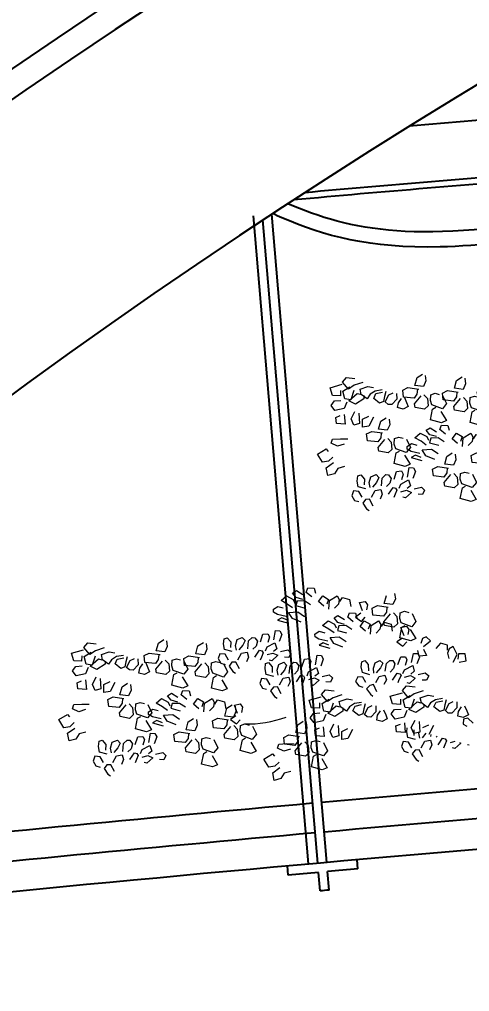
# Model space of a CAD drawing. Header units: metres. Extents: x 10 to 239, y 2 to 253.
# Drawn here: x 46.839 to 48.315, y 172.774 to 175.965 of the extents above; entities that cross this region are included whole.
import ezdxf

# ---------------------------------------------------------------- set-up
doc = ezdxf.new("R2010")
doc.units = ezdxf.units.M
doc.header["$MEASUREMENT"] = 0
doc.layers.get('Defpoints').update_dxf_attribs({"color": 9})
for name, color, linetype in [('-cotas', 252, 'Continuous'), ('1', 7, 'Continuous'), ('1estruct arco', 7, 'Continuous'), ('1lianas', 9, 'Continuous')]:
    doc.layers.add(name, color=color, linetype=linetype)
doc.layers.add('bloques veg', color=7, linetype='Continuous', lineweight=0, true_color=0xbbd5a5)
doc.styles.get("Standard").update_dxf_attribs({"font": 'arial.ttf'})
doc.dimstyles.get("Standard").update_dxf_attribs({"dimtxt": 0.18, "dimasz": 0.18, "dimexe": 0.18, "dimexo": 0.0625, "dimgap": 0.09, "dimtad": 0, "dimtih": 1, "dimtoh": 1, "dimdec": 4, "dimzin": 0, "dimdsep": 46, "dimtxsty": 'Standard', "dimcen": 0.09, "dimadec": 0, "dimazin": 0, "dimtfac": 1, "dimtdec": 4, "dimtofl": 0, "dimtmove": 0, "dimatfit": 3, "dimfxl": 1, "dimtolj": 1, "dimtzin": 0, "dimarcsym": 0})

# ---------------------------------------------------------------- blocks, each defined once
blk = doc.blocks.new('A$C0C3707A3')
at = {"layer": 'bloques veg'}
for p, q in [((0.6062, 0.4879), (0.6161, 0.4946)), ((0.6158, 0.4761), (0.6062, 0.4879)), ((0.6161, 0.4946), (0.6331, 0.4842)), ((0.6417, 0.4901), (0.6459, 0.5017)), ((0.6559, 0.4781), (0.6417, 0.4901)), ((0.6459, 0.5017), (0.662, 0.5009)), ((0.662, 0.5009), (0.6656, 0.4883)), ((0.7024, 0.4692), (0.7219, 0.4814)), ((0.7219, 0.4814), (0.7275, 0.4717)), ((0.8448, 0.4624), (0.8503, 0.483)), ((0.8717, 0.4889), (0.8736, 0.4744)), ((0.5764, 0.468), (0.5902, 0.4806)), ((0.5926, 0.459), (0.5764, 0.468)), ((0.5902, 0.4806), (0.6075, 0.4713)), ((0.6064, 0.4495), (0.5926, 0.459)), ((0.6075, 0.4713), (0.612, 0.462)), ((0.6181, 0.4673), (0.6149, 0.4554)), ((0.6332, 0.4714), (0.6158, 0.4761)), ((0.6369, 0.4681), (0.6181, 0.4673)), ((0.6528, 0.458), (0.6369, 0.4681)), ((0.6737, 0.4664), (0.6846, 0.4809)), ((0.6879, 0.4544), (0.6737, 0.4664)), ((0.6846, 0.4809), (0.6997, 0.4722)), ((0.6997, 0.4722), (0.6951, 0.4595)), ((0.7009, 0.4463), (0.7024, 0.4692)), ((0.7254, 0.4595), (0.7157, 0.4493)), ((0.7275, 0.4717), (0.7254, 0.4595)), ((0.7296, 0.4665), (0.736, 0.4776)), ((0.736, 0.4776), (0.7545, 0.4726)), ((0.7545, 0.4726), (0.7577, 0.4543)), ((0.7802, 0.4646), (0.795, 0.4676)), ((0.7883, 0.4426), (0.7802, 0.4646)), ((0.795, 0.4676), (0.8009, 0.459)), ((0.8009, 0.459), (0.7985, 0.4457)), ((0.8135, 0.4498), (0.827, 0.4567)), ((0.827, 0.4567), (0.855, 0.4527)), ((0.8674, 0.4598), (0.8448, 0.4624)), ((0.8736, 0.4744), (0.8674, 0.4598)), ((0.5564, 0.4454), (0.5677, 0.4529)), ((0.5568, 0.4383), (0.5564, 0.4454)), ((0.5668, 0.4322), (0.5568, 0.4383)), ((0.5899, 0.4272), (0.5668, 0.4322)), ((0.5677, 0.4529), (0.5818, 0.4491)), ((0.5961, 0.4371), (0.6198, 0.4389)), ((0.6059, 0.4217), (0.5961, 0.4371)), ((0.6149, 0.4554), (0.6388, 0.449)), ((0.6198, 0.4389), (0.6376, 0.4272)), ((0.7147, 0.424), (0.7246, 0.4306)), ((0.7246, 0.4306), (0.7416, 0.4202)), ((0.7502, 0.4261), (0.7544, 0.4377)), ((0.7544, 0.4377), (0.7705, 0.4369)), ((0.7844, 0.4367), (0.7701, 0.4266)), ((0.7705, 0.4369), (0.7741, 0.4243)), ((0.8157, 0.4318), (0.8135, 0.4498)), ((0.8429, 0.4292), (0.8157, 0.4318)), ((0.8504, 0.4399), (0.8429, 0.4292)), ((0.8437, 0.415), (0.861, 0.436)), ((0.8515, 0.4525), (0.8504, 0.4399)), ((0.8687, 0.4386), (0.8778, 0.4291)), ((0.8856, 0.4235), (0.8861, 0.4385)), ((0.8861, 0.4385), (0.8976, 0.4424)), ((0.8976, 0.4424), (0.9085, 0.4395)), ((0.9172, 0.4372), (0.9277, 0.4158)), ((0.5784, 0.4233), (0.5674, 0.4169)), ((0.5674, 0.4169), (0.5956, 0.4093)), ((0.593, 0.417), (0.5784, 0.4233)), ((0.6289, 0.4121), (0.6059, 0.4217)), ((0.6849, 0.404), (0.6988, 0.4166)), ((0.6988, 0.4166), (0.716, 0.4073)), ((0.7243, 0.4121), (0.7147, 0.424)), ((0.716, 0.4073), (0.7205, 0.398)), ((0.7417, 0.4074), (0.7243, 0.4121)), ((0.7644, 0.4141), (0.7502, 0.4261)), ((0.7701, 0.4266), (0.7857, 0.4154)), ((0.7822, 0.4024), (0.7931, 0.4169)), ((0.7857, 0.4154), (0.7957, 0.4267)), ((0.7931, 0.4169), (0.8082, 0.4082)), ((0.8082, 0.4082), (0.8036, 0.3955)), ((0.8094, 0.3823), (0.8109, 0.4052)), ((0.8109, 0.4052), (0.8304, 0.4174)), ((0.8304, 0.4174), (0.836, 0.4078)), ((0.836, 0.4078), (0.8339, 0.3955)), ((0.8381, 0.4025), (0.8445, 0.4136)), ((0.8458, 0.4051), (0.8437, 0.415)), ((0.8445, 0.4136), (0.863, 0.4087)), ((0.8702, 0.4009), (0.8458, 0.4051)), ((0.863, 0.4087), (0.8662, 0.3903)), ((0.8796, 0.41), (0.8702, 0.4009)), ((0.8778, 0.4291), (0.8796, 0.41)), ((0.8895, 0.412), (0.8856, 0.4235)), ((0.9171, 0.4023), (0.8895, 0.412)), ((0.8912, 0.4011), (0.8995, 0.4059)), ((0.9277, 0.4158), (0.9171, 0.4023)), ((0.5231, 0.3601), (0.5297, 0.3805)), ((0.5297, 0.3805), (0.5428, 0.3816)), ((0.5428, 0.3816), (0.5465, 0.3736)), ((0.5583, 0.3658), (0.5626, 0.3903)), ((0.5626, 0.3903), (0.574, 0.3895)), ((0.5785, 0.3802), (0.5724, 0.362)), ((0.574, 0.3895), (0.5785, 0.3802)), ((0.6649, 0.3815), (0.6762, 0.3889)), ((0.6653, 0.3744), (0.6649, 0.3815)), ((0.6762, 0.3889), (0.6903, 0.3851)), ((0.7011, 0.395), (0.6849, 0.404)), ((0.7149, 0.3855), (0.7011, 0.395)), ((0.7266, 0.4033), (0.7234, 0.3914)), ((0.7234, 0.3914), (0.7473, 0.385)), ((0.7454, 0.4041), (0.7266, 0.4033)), ((0.7613, 0.394), (0.7454, 0.4041)), ((0.7964, 0.3904), (0.7822, 0.4024)), ((0.8339, 0.3955), (0.8242, 0.3853)), ((0.8861, 0.3734), (0.8912, 0.4011)), ((0.8887, 0.4006), (0.9035, 0.4036)), ((0.8968, 0.3787), (0.8887, 0.4006)), ((0.9035, 0.4036), (0.9094, 0.3951)), ((0.9094, 0.3951), (0.907, 0.3818)), ((0.9129, 0.3953), (0.9275, 0.3716)), ((0.0635, 0.3425), (0.0738, 0.3549)), ((0.0738, 0.3549), (0.0963, 0.3523)), ((0.2522, 0.335), (0.2578, 0.3556)), ((0.2578, 0.3556), (0.2718, 0.3646)), ((0.2791, 0.3615), (0.2811, 0.347)), ((0.3607, 0.349), (0.3748, 0.358)), ((0.3821, 0.3549), (0.384, 0.3404)), ((0.4273, 0.3544), (0.4286, 0.368)), ((0.4303, 0.3396), (0.4273, 0.3544)), ((0.4286, 0.368), (0.4363, 0.3706)), ((0.4363, 0.3706), (0.4462, 0.3598)), ((0.4462, 0.3598), (0.4457, 0.3448)), ((0.4589, 0.3506), (0.4629, 0.3658)), ((0.4629, 0.3658), (0.4761, 0.3716)), ((0.4761, 0.3716), (0.4833, 0.3638)), ((0.4833, 0.3638), (0.4777, 0.3514)), ((0.4903, 0.3422), (0.4923, 0.3626)), ((0.4923, 0.3626), (0.5017, 0.3717)), ((0.5017, 0.3717), (0.5085, 0.371)), ((0.5085, 0.371), (0.5155, 0.3622)), ((0.5155, 0.3622), (0.512, 0.3491)), ((0.5406, 0.3473), (0.5609, 0.3581)), ((0.5465, 0.3736), (0.5424, 0.3584)), ((0.5609, 0.3581), (0.5661, 0.3428)), ((0.6753, 0.3682), (0.6653, 0.3744)), ((0.6984, 0.3632), (0.6753, 0.3682)), ((0.6869, 0.3593), (0.6759, 0.3529)), ((0.7015, 0.353), (0.6869, 0.3593)), ((0.7046, 0.3732), (0.7283, 0.3749)), ((0.7144, 0.3577), (0.7046, 0.3732)), ((0.7374, 0.3481), (0.7144, 0.3577)), ((0.7283, 0.3749), (0.7461, 0.3632)), ((0.8929, 0.3727), (0.8786, 0.3626)), ((0.8786, 0.3626), (0.8942, 0.3514)), ((0.9143, 0.3658), (0.8861, 0.3734)), ((0.8942, 0.3514), (0.9042, 0.3627)), ((0.9275, 0.3716), (0.9143, 0.3658)), ((0.945, 0.3716), (0.9404, 0.3588)), ((0.9543, 0.3761), (0.945, 0.3716)), ((0.9476, 0.3511), (0.9656, 0.366)), ((0.9656, 0.366), (0.9543, 0.3761)), ((0.9919, 0.3602), (0.98, 0.3459)), ((1.0104, 0.3552), (0.9919, 0.3602)), ((1.0104, 0.3424), (1.0104, 0.3552)), ((0.0316, 0.3278), (0.0631, 0.3368)), ((0.0795, 0.3243), (0.0635, 0.3425)), ((0.0653, 0.3188), (0.0834, 0.3302)), ((0.0939, 0.3344), (0.0795, 0.3243)), ((0.1169, 0.3422), (0.0939, 0.3344)), ((0.1098, 0.3243), (0.1303, 0.3316)), ((0.1303, 0.3316), (0.1447, 0.3289)), ((0.221, 0.3224), (0.2344, 0.3293)), ((0.2344, 0.3293), (0.2624, 0.3253)), ((0.2748, 0.3324), (0.2522, 0.335)), ((0.2811, 0.347), (0.2748, 0.3324)), ((0.3552, 0.3283), (0.3607, 0.349)), ((0.384, 0.3404), (0.3778, 0.3258)), ((0.4499, 0.3344), (0.4303, 0.3396)), ((0.4614, 0.3383), (0.4589, 0.3506)), ((0.465, 0.3129), (0.4743, 0.3302)), ((0.4777, 0.3514), (0.4674, 0.339)), ((0.4743, 0.3302), (0.4891, 0.3332)), ((0.4891, 0.3332), (0.4927, 0.3206)), ((0.512, 0.3491), (0.5039, 0.3408)), ((0.5091, 0.3208), (0.5208, 0.3386)), ((0.5208, 0.3386), (0.5273, 0.3369)), ((0.5305, 0.3314), (0.5265, 0.3208)), ((0.5273, 0.3369), (0.5305, 0.3314)), ((0.5366, 0.3367), (0.5406, 0.3473)), ((0.5411, 0.3274), (0.5561, 0.3315)), ((0.5561, 0.3315), (0.5686, 0.3258)), ((0.5661, 0.3428), (0.5573, 0.3358)), ((0.5758, 0.3355), (0.5944, 0.3399)), ((0.5944, 0.3399), (0.6027, 0.3318)), ((0.6027, 0.3318), (0.5974, 0.3205)), ((0.6759, 0.3529), (0.7041, 0.3454)), ((0.9164, 0.3095), (0.9215, 0.3326)), ((0.9215, 0.3326), (0.9332, 0.333)), ((0.9332, 0.333), (0.9377, 0.3236)), ((0.9363, 0.3262), (0.9333, 0.341)), ((0.948, 0.344), (0.9554, 0.3281)), ((1.0149, 0.3459), (1.0106, 0.3342)), ((1.0106, 0.3342), (1.0139, 0.3205)), ((1.0245, 0.3514), (1.0149, 0.3459)), ((1.0353, 0.3311), (1.0245, 0.3514)), ((1.0252, 0.3105), (1.0353, 0.3311)), ((1.0392, 0.3324), (1.0368, 0.3191)), ((1.0566, 0.3324), (1.0392, 0.3324)), ((1.0588, 0.3143), (1.0566, 0.3324)), ((0.0378, 0.3075), (0.0316, 0.3278)), ((0.0585, 0.3066), (0.0378, 0.3075)), ((0.0587, 0.3205), (0.0585, 0.3066)), ((0.0704, 0.2988), (0.0653, 0.3188)), ((0.0806, 0.2937), (0.1022, 0.3135)), ((0.0936, 0.3205), (0.0861, 0.2969)), ((0.1022, 0.3135), (0.1109, 0.3112)), ((0.1131, 0.3106), (0.1098, 0.3243)), ((0.1287, 0.2994), (0.1131, 0.3106)), ((0.1193, 0.3078), (0.1194, 0.2996)), ((0.1365, 0.3113), (0.1287, 0.2994)), ((0.1492, 0.3195), (0.1365, 0.3113)), ((0.1454, 0.3008), (0.151, 0.3132)), ((0.1675, 0.3228), (0.1492, 0.3195)), ((0.151, 0.3132), (0.1683, 0.3168)), ((0.1735, 0.306), (0.1711, 0.2927)), ((0.177, 0.3191), (0.1735, 0.306)), ((0.1755, 0.2916), (0.185, 0.3099)), ((0.185, 0.3099), (0.1958, 0.3152)), ((0.2047, 0.314), (0.2053, 0.2987)), ((0.2231, 0.3044), (0.221, 0.3224)), ((0.2503, 0.3018), (0.2231, 0.3044)), ((0.2253, 0.3038), (0.2311, 0.2906)), ((0.2579, 0.3125), (0.2503, 0.3018)), ((0.2512, 0.2876), (0.2684, 0.3085)), ((0.2589, 0.3251), (0.2579, 0.3125)), ((0.2761, 0.3111), (0.2852, 0.3017)), ((0.293, 0.2961), (0.2936, 0.3111)), ((0.2936, 0.3111), (0.3051, 0.315)), ((0.3051, 0.315), (0.3159, 0.3121)), ((0.3239, 0.3158), (0.3374, 0.3226)), ((0.326, 0.2978), (0.3239, 0.3158)), ((0.3246, 0.3098), (0.3351, 0.2883)), ((0.3374, 0.3226), (0.3654, 0.3186)), ((0.3608, 0.3059), (0.3533, 0.2951)), ((0.3778, 0.3258), (0.3552, 0.3283)), ((0.3618, 0.3184), (0.3608, 0.3059)), ((0.379, 0.3045), (0.3881, 0.2951)), ((0.396, 0.2895), (0.3965, 0.3045)), ((0.3965, 0.3045), (0.408, 0.3084)), ((0.408, 0.3084), (0.4188, 0.3055)), ((0.4182, 0.3289), (0.4136, 0.3162)), ((0.4136, 0.3162), (0.4207, 0.3038)), ((0.4318, 0.3276), (0.4182, 0.3289)), ((0.4207, 0.3038), (0.4316, 0.3009)), ((0.4405, 0.3125), (0.4318, 0.3276)), ((0.4494, 0.3066), (0.4421, 0.2969)), ((0.46, 0.3072), (0.4494, 0.3066)), ((0.4693, 0.2896), (0.46, 0.3072)), ((0.4927, 0.3206), (0.487, 0.3081)), ((0.5265, 0.3208), (0.5231, 0.3124)), ((0.5358, 0.2904), (0.5371, 0.304)), ((0.5371, 0.304), (0.5448, 0.3066)), ((0.5448, 0.3066), (0.5547, 0.2958)), ((0.5531, 0.3114), (0.5465, 0.3131)), ((0.5686, 0.3258), (0.5531, 0.3114)), ((0.5714, 0.3018), (0.5846, 0.3076)), ((0.5846, 0.3076), (0.5918, 0.2998)), ((0.5974, 0.3205), (0.5859, 0.3212)), ((0.6008, 0.2986), (0.6102, 0.3077)), ((0.6102, 0.3077), (0.617, 0.307)), ((0.617, 0.307), (0.624, 0.2982)), ((0.6316, 0.2962), (0.6382, 0.3165)), ((0.6382, 0.3165), (0.6513, 0.3176)), ((0.655, 0.3097), (0.6509, 0.2945)), ((0.6513, 0.3176), (0.655, 0.3097)), ((0.6668, 0.3018), (0.6711, 0.3263)), ((0.6711, 0.3263), (0.6825, 0.3256)), ((0.687, 0.3162), (0.6809, 0.2981)), ((0.6825, 0.3256), (0.687, 0.3162)), ((0.7862, 0.2967), (0.7875, 0.3103)), ((0.7875, 0.3103), (0.7955, 0.314)), ((0.7955, 0.314), (0.8043, 0.3035)), ((0.818, 0.294), (0.8218, 0.3081)), ((0.8218, 0.3081), (0.8339, 0.3142)), ((0.8339, 0.3142), (0.8425, 0.3072)), ((0.8425, 0.3072), (0.8358, 0.2951)), ((0.8484, 0.2859), (0.8515, 0.306)), ((0.8515, 0.306), (0.8606, 0.314)), ((0.8606, 0.314), (0.8677, 0.3144)), ((0.8677, 0.3144), (0.8736, 0.3059)), ((0.8736, 0.3059), (0.8701, 0.2929)), ((0.8812, 0.3038), (0.8889, 0.3239)), ((0.8889, 0.3239), (0.9006, 0.3242)), ((0.9043, 0.3163), (0.9002, 0.3011)), ((0.9006, 0.3242), (0.9043, 0.3163)), ((0.9377, 0.3236), (0.9305, 0.3057)), ((0.9554, 0.3281), (0.9363, 0.3262)), ((1.0404, 0.3111), (1.0588, 0.3143)), ((0.0344, 0.2817), (0.0433, 0.2932)), ((0.0448, 0.2684), (0.0344, 0.2817)), ((0.0433, 0.2932), (0.0599, 0.2946)), ((0.0751, 0.2905), (0.0683, 0.2737)), ((0.0861, 0.2969), (0.0704, 0.2988)), ((0.0982, 0.2855), (0.0806, 0.2937)), ((0.1194, 0.2996), (0.0982, 0.2855)), ((0.1607, 0.2885), (0.1454, 0.3008)), ((0.1711, 0.2927), (0.1607, 0.2885)), ((0.183, 0.2849), (0.1755, 0.2916)), ((0.1923, 0.2847), (0.183, 0.2849)), ((0.2053, 0.2987), (0.1923, 0.2847)), ((0.2077, 0.2771), (0.2098, 0.2894)), ((0.2098, 0.2894), (0.2176, 0.3012)), ((0.2352, 0.2802), (0.2218, 0.2733)), ((0.2311, 0.2906), (0.2352, 0.2802)), ((0.2532, 0.2777), (0.2512, 0.2876)), ((0.2871, 0.2826), (0.2777, 0.2735)), ((0.2852, 0.3017), (0.2871, 0.2826)), ((0.2969, 0.2846), (0.293, 0.2961)), ((0.3246, 0.2749), (0.2969, 0.2846)), ((0.2986, 0.2737), (0.3069, 0.2785)), ((0.3351, 0.2883), (0.3246, 0.2749)), ((0.3533, 0.2951), (0.326, 0.2978)), ((0.3541, 0.2809), (0.3714, 0.3019)), ((0.3561, 0.2711), (0.3541, 0.2809)), ((0.3881, 0.2951), (0.39, 0.276)), ((0.3998, 0.278), (0.396, 0.2895)), ((0.4275, 0.3031), (0.4381, 0.2817)), ((0.4381, 0.2817), (0.4275, 0.2682)), ((0.4421, 0.2969), (0.4523, 0.2826)), ((0.4523, 0.2826), (0.4593, 0.2783)), ((0.5388, 0.2756), (0.5358, 0.2904)), ((0.5547, 0.2958), (0.5542, 0.2808)), ((0.5674, 0.2866), (0.5714, 0.3018)), ((0.5699, 0.2743), (0.5674, 0.2866)), ((0.5862, 0.2874), (0.5759, 0.275)), ((0.5918, 0.2998), (0.5862, 0.2874)), ((0.5988, 0.2782), (0.6008, 0.2986)), ((0.6205, 0.2852), (0.6124, 0.2769)), ((0.624, 0.2982), (0.6205, 0.2852)), ((0.6451, 0.2728), (0.6491, 0.2833)), ((0.6491, 0.2833), (0.6694, 0.2942)), ((0.6746, 0.2788), (0.6658, 0.2719)), ((0.6694, 0.2942), (0.6746, 0.2788)), ((0.7892, 0.282), (0.7862, 0.2967)), ((0.8088, 0.2767), (0.7892, 0.282)), ((0.8043, 0.3035), (0.8046, 0.2871)), ((0.8192, 0.2809), (0.818, 0.294)), ((0.8358, 0.2951), (0.8252, 0.2816)), ((0.8701, 0.2929), (0.8617, 0.2835)), ((0.8679, 0.2632), (0.8797, 0.281)), ((0.8797, 0.281), (0.8862, 0.2792)), ((0.8862, 0.2792), (0.8897, 0.2748)), ((0.8947, 0.2805), (0.8984, 0.2899)), ((0.8984, 0.2899), (0.9201, 0.3016)), ((0.9242, 0.2865), (0.9151, 0.2785)), ((0.9201, 0.3016), (0.9242, 0.2865)), ((0.9347, 0.2779), (0.9522, 0.2825)), ((0.9522, 0.2825), (0.9619, 0.2752)), ((0.0683, 0.2737), (0.0448, 0.2684)), ((0.0469, 0.2504), (0.0587, 0.2554)), ((0.0689, 0.2585), (0.0715, 0.2334)), ((0.0867, 0.2467), (0.0965, 0.2662)), ((0.1071, 0.2622), (0.1091, 0.2349)), ((0.1169, 0.2468), (0.1329, 0.2541)), ((0.2218, 0.2733), (0.2077, 0.2771)), ((0.2777, 0.2735), (0.2532, 0.2777)), ((0.2935, 0.246), (0.2986, 0.2737)), ((0.3204, 0.2679), (0.3349, 0.2442)), ((0.3806, 0.2669), (0.3561, 0.2711)), ((0.39, 0.276), (0.3806, 0.2669)), ((0.3965, 0.2393), (0.4016, 0.267)), ((0.4275, 0.2682), (0.3998, 0.278)), ((0.4016, 0.267), (0.4098, 0.2718)), ((0.4233, 0.2612), (0.4379, 0.2375)), ((0.5267, 0.2649), (0.5221, 0.2522)), ((0.5403, 0.2636), (0.5267, 0.2649)), ((0.5584, 0.2704), (0.5388, 0.2756)), ((0.549, 0.2485), (0.5403, 0.2636)), ((0.5735, 0.2489), (0.5828, 0.2662)), ((0.5828, 0.2662), (0.5976, 0.2692)), ((0.6012, 0.2566), (0.5955, 0.2442)), ((0.5976, 0.2692), (0.6012, 0.2566)), ((0.6176, 0.2569), (0.6293, 0.2747)), ((0.6293, 0.2747), (0.6358, 0.2729)), ((0.635, 0.2569), (0.6316, 0.2485)), ((0.639, 0.2674), (0.635, 0.2569)), ((0.6358, 0.2729), (0.639, 0.2674)), ((0.6496, 0.2634), (0.6646, 0.2675)), ((0.6771, 0.2619), (0.6616, 0.2474)), ((0.6646, 0.2675), (0.6771, 0.2619)), ((0.6843, 0.2716), (0.7029, 0.2759)), ((0.7059, 0.2565), (0.6944, 0.2572)), ((0.7029, 0.2759), (0.7112, 0.2678)), ((0.7112, 0.2678), (0.7059, 0.2565)), ((0.777, 0.2713), (0.7714, 0.2588)), ((0.7714, 0.2588), (0.7799, 0.2472)), ((0.7906, 0.2699), (0.777, 0.2713)), ((0.7986, 0.2562), (0.7906, 0.2699)), ((0.8242, 0.2563), (0.8332, 0.2725)), ((0.8332, 0.2725), (0.848, 0.2755)), ((0.8519, 0.264), (0.8451, 0.2518)), ((0.848, 0.2755), (0.8519, 0.264)), ((0.8843, 0.2635), (0.8812, 0.2561)), ((0.8897, 0.2748), (0.8843, 0.2635)), ((0.8992, 0.2711), (0.9142, 0.2752)), ((0.9122, 0.2548), (0.9057, 0.2566)), ((0.9264, 0.2685), (0.9122, 0.2548)), ((0.9142, 0.2752), (0.9264, 0.2685)), ((0.9565, 0.2639), (0.9448, 0.2635)), ((0.9619, 0.2752), (0.9565, 0.2639)), ((0.0486, 0.2348), (0.0469, 0.2504)), ((0.0715, 0.2334), (0.0486, 0.2348)), ((0.094, 0.2308), (0.0867, 0.2467)), ((0.1091, 0.2349), (0.094, 0.2308)), ((0.1171, 0.2258), (0.1169, 0.2468)), ((0.133, 0.2285), (0.1171, 0.2258)), ((0.1451, 0.252), (0.133, 0.2285)), ((0.1587, 0.2204), (0.1643, 0.2411)), ((0.1643, 0.2411), (0.1783, 0.2501)), ((0.1876, 0.2325), (0.1813, 0.2179)), ((0.1856, 0.247), (0.1876, 0.2325)), ((0.3218, 0.2384), (0.2935, 0.246)), ((0.3182, 0.2207), (0.3225, 0.2324)), ((0.3349, 0.2442), (0.3218, 0.2384)), ((0.3225, 0.2324), (0.3386, 0.2316)), ((0.3386, 0.2316), (0.3422, 0.219)), ((0.4247, 0.2318), (0.3965, 0.2393)), ((0.4379, 0.2375), (0.4247, 0.2318)), ((0.5221, 0.2522), (0.5292, 0.2398)), ((0.5292, 0.2398), (0.5401, 0.2369)), ((0.5579, 0.2426), (0.5506, 0.2329)), ((0.5506, 0.2329), (0.5608, 0.2186)), ((0.5685, 0.2433), (0.5579, 0.2426)), ((0.5778, 0.2257), (0.5685, 0.2433)), ((0.6616, 0.2474), (0.655, 0.2492)), ((0.683, 0.2243), (0.6933, 0.2367)), ((0.6933, 0.2367), (0.7159, 0.2341)), ((0.7799, 0.2472), (0.7908, 0.2443)), ((0.8083, 0.2489), (0.7999, 0.2395)), ((0.7999, 0.2395), (0.8104, 0.2263)), ((0.8181, 0.2509), (0.8083, 0.2489)), ((0.8271, 0.2323), (0.8181, 0.2509)), ((0.862, 0.2211), (0.8935, 0.2302)), ((0.8938, 0.2359), (0.9041, 0.2482)), ((0.9099, 0.2176), (0.8938, 0.2359)), ((0.9041, 0.2482), (0.9267, 0.2457)), ((0.9472, 0.2355), (0.9242, 0.2277)), ((0.1274, 0.2079), (0.1409, 0.2147)), ((0.1296, 0.1898), (0.1274, 0.2079)), ((0.1409, 0.2147), (0.1689, 0.2107)), ((0.1813, 0.2179), (0.1587, 0.2204)), ((0.1654, 0.2105), (0.1644, 0.198)), ((0.253, 0.1987), (0.2668, 0.2113)), ((0.2668, 0.2113), (0.2841, 0.202)), ((0.2827, 0.2186), (0.2927, 0.2253)), ((0.2923, 0.2067), (0.2827, 0.2186)), ((0.3097, 0.2021), (0.2923, 0.2067)), ((0.2927, 0.2253), (0.3097, 0.2149)), ((0.3324, 0.2088), (0.3182, 0.2207)), ((0.3502, 0.197), (0.3611, 0.2116)), ((0.3611, 0.2116), (0.3762, 0.2029)), ((0.3762, 0.2029), (0.3717, 0.1901)), ((0.3789, 0.1998), (0.3985, 0.212)), ((0.3985, 0.212), (0.404, 0.2024)), ((0.4061, 0.1972), (0.4126, 0.2083)), ((0.4126, 0.2083), (0.431, 0.2033)), ((0.431, 0.2033), (0.4343, 0.185)), ((0.5608, 0.2186), (0.5678, 0.2144)), ((0.6512, 0.2096), (0.6827, 0.2186)), ((0.6574, 0.1893), (0.6512, 0.2096)), ((0.6991, 0.2061), (0.683, 0.2243)), ((0.6848, 0.2006), (0.703, 0.212)), ((0.7134, 0.2162), (0.6991, 0.2061)), ((0.7364, 0.224), (0.7134, 0.2162)), ((0.7293, 0.2061), (0.7499, 0.2134)), ((0.7326, 0.1924), (0.7293, 0.2061)), ((0.7499, 0.2134), (0.7643, 0.2107)), ((0.7871, 0.2046), (0.7688, 0.2013)), ((0.8104, 0.2263), (0.8171, 0.221)), ((0.8682, 0.2009), (0.862, 0.2211)), ((0.8891, 0.2139), (0.8889, 0.2)), ((0.8956, 0.2121), (0.9138, 0.2235)), ((0.9007, 0.1921), (0.8956, 0.2121)), ((0.9242, 0.2277), (0.9099, 0.2176)), ((0.911, 0.1871), (0.9326, 0.2069)), ((0.924, 0.2138), (0.9165, 0.1902)), ((0.9326, 0.2069), (0.9413, 0.2045)), ((0.9401, 0.2177), (0.9607, 0.2249)), ((0.9434, 0.204), (0.9401, 0.2177)), ((0.9591, 0.1928), (0.9434, 0.204)), ((0.9669, 0.2047), (0.9591, 0.1928)), ((0.9607, 0.2249), (0.9751, 0.2222)), ((0.9796, 0.2129), (0.9669, 0.2047)), ((0.9757, 0.1942), (0.9814, 0.2066)), ((0.9979, 0.2161), (0.9796, 0.2129)), ((0.9814, 0.2066), (0.9986, 0.2101)), ((1.0074, 0.2124), (1.0039, 0.1994)), ((1.0058, 0.1849), (1.0154, 0.2033)), ((1.0154, 0.2033), (1.0261, 0.2086)), ((1.0351, 0.2073), (1.0357, 0.1921)), ((0.0356, 0.1831), (0.0386, 0.194)), ((0.0521, 0.1752), (0.0356, 0.1831)), ((0.0386, 0.194), (0.0598, 0.1952)), ((0.0689, 0.1812), (0.0521, 0.1752)), ((0.0598, 0.1952), (0.0784, 0.1949)), ((0.1568, 0.1872), (0.1296, 0.1898)), ((0.1644, 0.198), (0.1568, 0.1872)), ((0.1577, 0.173), (0.1749, 0.194)), ((0.1826, 0.1966), (0.1917, 0.1872)), ((0.1917, 0.1872), (0.1936, 0.1681)), ((0.1995, 0.1816), (0.2, 0.1966)), ((0.2034, 0.1701), (0.1995, 0.1816)), ((0.2, 0.1966), (0.2116, 0.2005)), ((0.2116, 0.2005), (0.2224, 0.1976)), ((0.2311, 0.1952), (0.2416, 0.1738)), ((0.2329, 0.1761), (0.2442, 0.1836)), ((0.2442, 0.1836), (0.2584, 0.1798)), ((0.2692, 0.1897), (0.253, 0.1987)), ((0.2829, 0.1802), (0.2692, 0.1897)), ((0.2841, 0.202), (0.2886, 0.1926)), ((0.2946, 0.198), (0.2914, 0.186)), ((0.2914, 0.186), (0.3153, 0.1796)), ((0.3135, 0.1987), (0.2946, 0.198)), ((0.3294, 0.1887), (0.3135, 0.1987)), ((0.3645, 0.1851), (0.3502, 0.197)), ((0.3774, 0.177), (0.3789, 0.1998)), ((0.4019, 0.1902), (0.3922, 0.18)), ((0.404, 0.2024), (0.4019, 0.1902)), ((0.4316, 0.1663), (0.4371, 0.1869)), ((0.4371, 0.1869), (0.4512, 0.1959)), ((0.4604, 0.1783), (0.4542, 0.1637)), ((0.4568, 0.1952), (0.4716, 0.1983)), ((0.4649, 0.1733), (0.4568, 0.1952)), ((0.4585, 0.1928), (0.4604, 0.1783)), ((0.4716, 0.1983), (0.4774, 0.1897)), ((0.4774, 0.1897), (0.475, 0.1764)), ((0.6781, 0.1884), (0.6574, 0.1893)), ((0.6783, 0.2023), (0.6781, 0.1884)), ((0.6899, 0.1806), (0.6848, 0.2006)), ((0.7057, 0.1787), (0.6899, 0.1806)), ((0.7002, 0.1755), (0.7218, 0.1953)), ((0.7132, 0.2023), (0.7057, 0.1787)), ((0.739, 0.1814), (0.7178, 0.1673)), ((0.7218, 0.1953), (0.7305, 0.193)), ((0.7483, 0.1812), (0.7326, 0.1924)), ((0.7389, 0.1896), (0.739, 0.1814)), ((0.7561, 0.1931), (0.7483, 0.1812)), ((0.7688, 0.2013), (0.7561, 0.1931)), ((0.7649, 0.1826), (0.7706, 0.195)), ((0.7802, 0.1703), (0.7649, 0.1826)), ((0.7706, 0.195), (0.7878, 0.1986)), ((0.7931, 0.1878), (0.7907, 0.1745)), ((0.7966, 0.2009), (0.7931, 0.1878)), ((0.795, 0.1734), (0.8046, 0.1917)), ((0.8046, 0.1917), (0.8153, 0.197)), ((0.8248, 0.1805), (0.8118, 0.1665)), ((0.8243, 0.1958), (0.8248, 0.1805)), ((0.8293, 0.1712), (0.8372, 0.183)), ((0.8448, 0.1856), (0.8506, 0.1724)), ((0.8647, 0.175), (0.8736, 0.1866)), ((0.8889, 0.2), (0.8682, 0.2009)), ((0.8736, 0.1866), (0.8903, 0.188)), ((0.9055, 0.1839), (0.8987, 0.1671)), ((0.9165, 0.1902), (0.9007, 0.1921)), ((0.9286, 0.1789), (0.911, 0.1871)), ((0.9498, 0.193), (0.9286, 0.1789)), ((0.9497, 0.2011), (0.9498, 0.193)), ((0.9911, 0.1819), (0.9757, 0.1942)), ((1.0015, 0.1861), (0.9911, 0.1819)), ((1.0039, 0.1994), (1.0015, 0.1861)), ((1.0133, 0.1783), (1.0058, 0.1849)), ((1.0226, 0.1781), (1.0133, 0.1783)), ((1.0357, 0.1921), (1.0226, 0.1781)), ((1.038, 0.1705), (1.0401, 0.1827)), ((1.0401, 0.1827), (1.048, 0.1946)), ((1.0556, 0.1972), (1.0614, 0.184)), ((1.0614, 0.184), (1.0656, 0.1736)), ((0, 0.1543), (0.0223, 0.1681)), ((0.013, 0.1333), (0, 0.1543)), ((0.0223, 0.1681), (0.0277, 0.162)), ((0.1597, 0.1632), (0.1577, 0.173)), ((0.1841, 0.1589), (0.1597, 0.1632)), ((0.1936, 0.1681), (0.1841, 0.1589)), ((0.2, 0.1314), (0.2051, 0.1591)), ((0.231, 0.1603), (0.2034, 0.1701)), ((0.2051, 0.1591), (0.2134, 0.1639)), ((0.2268, 0.1533), (0.2414, 0.1296)), ((0.2416, 0.1738), (0.231, 0.1603)), ((0.2334, 0.169), (0.2329, 0.1761)), ((0.2434, 0.1629), (0.2334, 0.169)), ((0.2664, 0.1578), (0.2434, 0.1629)), ((0.2549, 0.1539), (0.2439, 0.1476)), ((0.2695, 0.1477), (0.2549, 0.1539)), ((0.2726, 0.1678), (0.2964, 0.1696)), ((0.2824, 0.1524), (0.2726, 0.1678)), ((0.3054, 0.1427), (0.2824, 0.1524)), ((0.2964, 0.1696), (0.3141, 0.1579)), ((0.3367, 0.151), (0.3508, 0.16)), ((0.3581, 0.1569), (0.36, 0.1424)), ((0.4003, 0.1537), (0.4138, 0.1606)), ((0.4025, 0.1357), (0.4003, 0.1537)), ((0.4138, 0.1606), (0.4418, 0.1566)), ((0.4542, 0.1637), (0.4316, 0.1663)), ((0.4382, 0.1564), (0.4372, 0.1438)), ((0.461, 0.1674), (0.4466, 0.1573)), ((0.4466, 0.1573), (0.4622, 0.1461)), ((0.4622, 0.1461), (0.4722, 0.1574)), ((0.6223, 0.1452), (0.6363, 0.1542)), ((0.6539, 0.1635), (0.6628, 0.175)), ((0.6643, 0.1502), (0.6539, 0.1635)), ((0.6628, 0.175), (0.6795, 0.1764)), ((0.6879, 0.1555), (0.6643, 0.1502)), ((0.6947, 0.1723), (0.6879, 0.1555)), ((0.7178, 0.1673), (0.7002, 0.1755)), ((0.7907, 0.1745), (0.7802, 0.1703)), ((0.8025, 0.1667), (0.795, 0.1734)), ((0.8118, 0.1665), (0.8025, 0.1667)), ((0.8272, 0.1589), (0.8293, 0.1712)), ((0.8413, 0.1551), (0.8272, 0.1589)), ((0.8548, 0.162), (0.8413, 0.1551)), ((0.8506, 0.1724), (0.8548, 0.162)), ((0.8751, 0.1618), (0.8647, 0.175)), ((0.8987, 0.1671), (0.8751, 0.1618)), ((0.917, 0.1401), (0.9269, 0.1595)), ((0.9375, 0.1555), (0.9394, 0.1283)), ((1.0521, 0.1667), (1.038, 0.1705)), ((1.0529, 0.1623), (1.0519, 0.1498)), ((1.0656, 0.1736), (1.0521, 0.1667)), ((1.0641, 0.1651), (1.0529, 0.1623)), ((1.0781, 0.1521), (1.0641, 0.1651)), ((0.0289, 0.1361), (0.013, 0.1333)), ((0.0231, 0.119), (0.0419, 0.1326)), ((0.0399, 0.147), (0.0289, 0.1361)), ((0.2283, 0.1239), (0.2, 0.1314)), ((0.2414, 0.1296), (0.2283, 0.1239)), ((0.2439, 0.1476), (0.2721, 0.14)), ((0.3312, 0.1303), (0.3367, 0.151)), ((0.3538, 0.1278), (0.3312, 0.1303)), ((0.36, 0.1424), (0.3538, 0.1278)), ((0.4297, 0.1331), (0.4025, 0.1357)), ((0.4372, 0.1438), (0.4297, 0.1331)), ((0.4305, 0.1189), (0.4478, 0.1398)), ((0.4555, 0.1424), (0.4646, 0.133)), ((0.4646, 0.133), (0.4664, 0.1139)), ((0.4724, 0.1274), (0.4729, 0.1424)), ((0.4763, 0.1159), (0.4724, 0.1274)), ((0.4729, 0.1424), (0.4844, 0.1463)), ((0.4844, 0.1463), (0.4953, 0.1434)), ((0.5039, 0.1411), (0.5145, 0.1196)), ((0.6167, 0.1246), (0.6223, 0.1452)), ((0.6456, 0.1366), (0.6393, 0.122)), ((0.6436, 0.1511), (0.6456, 0.1366)), ((0.6665, 0.1322), (0.6783, 0.1372)), ((0.6681, 0.1166), (0.6665, 0.1322)), ((0.6884, 0.1403), (0.691, 0.1151)), ((0.7062, 0.1285), (0.7161, 0.148)), ((0.7136, 0.1126), (0.7062, 0.1285)), ((0.7267, 0.144), (0.7286, 0.1167)), ((0.7365, 0.1286), (0.7524, 0.1359)), ((0.7367, 0.1076), (0.7365, 0.1286)), ((0.7646, 0.1338), (0.7525, 0.1103)), ((0.8773, 0.1437), (0.8891, 0.1487)), ((0.8789, 0.1282), (0.8773, 0.1437)), ((0.9018, 0.1267), (0.8789, 0.1282)), ((0.8992, 0.1518), (0.9018, 0.1267)), ((0.9056, 0.1288), (0.9065, 0.1387)), ((0.9086, 0.1141), (0.9056, 0.1288)), ((0.9244, 0.1241), (0.917, 0.1401)), ((0.9244, 0.1339), (0.9239, 0.1193)), ((0.9394, 0.1283), (0.9244, 0.1241)), ((0.9371, 0.125), (0.9385, 0.1301)), ((0.9473, 0.1401), (0.9632, 0.1475)), ((0.9754, 0.1454), (0.9633, 0.1219)), ((1.0519, 0.1498), (1.0622, 0.1447)), ((0.0271, 0.0993), (0.0231, 0.119)), ((0.0447, 0.1039), (0.0271, 0.0993)), ((0.0531, 0.1179), (0.0447, 0.1039)), ((0.0706, 0.1225), (0.0531, 0.1179)), ((0.1052, 0.0987), (0.1128, 0.1013)), ((0.1128, 0.1013), (0.1227, 0.0905)), ((0.1395, 0.0965), (0.1527, 0.1022)), ((0.1527, 0.1022), (0.1599, 0.0945)), ((0.1689, 0.0932), (0.1783, 0.1023)), ((0.1783, 0.1023), (0.1851, 0.1017)), ((0.1851, 0.1017), (0.192, 0.0928)), ((0.1996, 0.0908), (0.2062, 0.1111)), ((0.2062, 0.1111), (0.2193, 0.1123)), ((0.223, 0.1043), (0.2189, 0.0891)), ((0.2193, 0.1123), (0.223, 0.1043)), ((0.2349, 0.0965), (0.2391, 0.121)), ((0.2391, 0.121), (0.2505, 0.1202)), ((0.255, 0.1109), (0.249, 0.0927)), ((0.2505, 0.1202), (0.255, 0.1109)), ((0.2999, 0.1178), (0.3134, 0.1247)), ((0.3021, 0.0998), (0.2999, 0.1178)), ((0.3134, 0.1247), (0.3414, 0.1206)), ((0.3368, 0.1079), (0.3293, 0.0971)), ((0.3302, 0.0829), (0.3474, 0.1039)), ((0.3379, 0.1204), (0.3368, 0.1079)), ((0.3551, 0.1065), (0.3642, 0.0971)), ((0.372, 0.0915), (0.3725, 0.1065)), ((0.3725, 0.1065), (0.384, 0.1104)), ((0.384, 0.1104), (0.3949, 0.1075)), ((0.4036, 0.1051), (0.4141, 0.0837)), ((0.4325, 0.109), (0.4305, 0.1189)), ((0.457, 0.1048), (0.4325, 0.109)), ((0.4664, 0.1139), (0.457, 0.1048)), ((0.4729, 0.0773), (0.478, 0.105)), ((0.5039, 0.1062), (0.4763, 0.1159)), ((0.478, 0.105), (0.4862, 0.1098)), ((0.5145, 0.1196), (0.5039, 0.1062)), ((0.5855, 0.112), (0.5989, 0.1189)), ((0.5876, 0.094), (0.5855, 0.112)), ((0.5989, 0.1189), (0.6269, 0.1149)), ((0.6224, 0.1021), (0.6148, 0.0914)), ((0.6393, 0.122), (0.6167, 0.1246)), ((0.6234, 0.1146), (0.6224, 0.1021)), ((0.658, 0.1007), (0.6696, 0.1046)), ((0.691, 0.1151), (0.6681, 0.1166)), ((0.6696, 0.1046), (0.6804, 0.1017)), ((0.7286, 0.1167), (0.7136, 0.1126)), ((0.7525, 0.1103), (0.7367, 0.1076)), ((0.8964, 0.1034), (0.8918, 0.0906)), ((0.91, 0.102), (0.8964, 0.1034)), ((0.9281, 0.1088), (0.9086, 0.1141)), ((0.9188, 0.0869), (0.91, 0.102)), ((0.9396, 0.1127), (0.9371, 0.125)), ((0.9433, 0.0873), (0.9526, 0.1046)), ((0.9557, 0.1255), (0.9456, 0.1134)), ((0.9526, 0.1046), (0.9674, 0.1076)), ((0.9674, 0.1076), (0.971, 0.095)), ((0.9686, 0.1166), (0.9691, 0.1219)), ((0.9846, 0.1177), (0.9822, 0.1153)), ((0.9873, 0.0953), (0.9991, 0.1131)), ((0.9991, 0.1131), (1.0056, 0.1113)), ((1.0088, 0.1058), (1.0048, 0.0953)), ((1.0056, 0.1113), (1.0088, 0.1058)), ((1.0193, 0.1018), (1.0315, 0.1052)), ((1.0427, 0.1022), (1.0468, 0.1003)), ((0.1038, 0.0851), (0.1052, 0.0987)), ((0.1069, 0.0703), (0.1038, 0.0851)), ((0.1227, 0.0905), (0.1222, 0.0755)), ((0.1354, 0.0813), (0.1395, 0.0965)), ((0.1379, 0.069), (0.1354, 0.0813)), ((0.1542, 0.082), (0.1439, 0.0697)), ((0.1599, 0.0945), (0.1542, 0.082)), ((0.1669, 0.0728), (0.1689, 0.0932)), ((0.1885, 0.0798), (0.1805, 0.0715)), ((0.192, 0.0928), (0.1885, 0.0798)), ((0.2131, 0.0674), (0.2171, 0.078)), ((0.2171, 0.078), (0.2375, 0.0888)), ((0.2375, 0.0888), (0.2427, 0.0735)), ((0.3293, 0.0971), (0.3021, 0.0998)), ((0.3322, 0.0731), (0.3302, 0.0829)), ((0.366, 0.078), (0.3566, 0.0689)), ((0.3642, 0.0971), (0.366, 0.078)), ((0.3759, 0.08), (0.372, 0.0915)), ((0.4035, 0.0703), (0.3759, 0.08)), ((0.4141, 0.0837), (0.4035, 0.0703)), ((0.5011, 0.0697), (0.4729, 0.0773)), ((0.4997, 0.0992), (0.5143, 0.0755)), ((0.57, 0.0838), (0.5729, 0.0947)), ((0.5865, 0.0759), (0.57, 0.0838)), ((0.5729, 0.0947), (0.5942, 0.0959)), ((0.6033, 0.0819), (0.5865, 0.0759)), ((0.6148, 0.0914), (0.5876, 0.094)), ((0.5942, 0.0959), (0.6128, 0.0956)), ((0.6157, 0.0772), (0.6329, 0.0981)), ((0.6177, 0.0673), (0.6157, 0.0772)), ((0.6406, 0.1007), (0.6497, 0.0913)), ((0.6497, 0.0913), (0.6516, 0.0722)), ((0.6575, 0.0857), (0.658, 0.1007)), ((0.6614, 0.0742), (0.6575, 0.0857)), ((0.6891, 0.0994), (0.6996, 0.0779)), ((0.6996, 0.0779), (0.6891, 0.0645)), ((0.8918, 0.0906), (0.899, 0.0782)), ((0.899, 0.0782), (0.9098, 0.0753)), ((0.9277, 0.081), (0.9204, 0.0713)), ((0.9383, 0.0817), (0.9277, 0.081)), ((0.9475, 0.0641), (0.9383, 0.0817)), ((0.971, 0.095), (0.9653, 0.0826)), ((1.0048, 0.0953), (1.0014, 0.0869)), ((1.0313, 0.0858), (1.0248, 0.0876)), ((1.0468, 0.1003), (1.0313, 0.0858)), ((1.068, 0.0954), (1.0642, 0.0956)), ((0.0947, 0.0596), (0.0901, 0.0469)), ((0.1083, 0.0583), (0.0947, 0.0596)), ((0.1264, 0.0651), (0.1069, 0.0703)), ((0.117, 0.0431), (0.1083, 0.0583)), ((0.1416, 0.0435), (0.1509, 0.0608)), ((0.1509, 0.0608), (0.1656, 0.0639)), ((0.1692, 0.0513), (0.1636, 0.0388)), ((0.1656, 0.0639), (0.1692, 0.0513)), ((0.1856, 0.0515), (0.1974, 0.0693)), ((0.1974, 0.0693), (0.2039, 0.0676)), ((0.203, 0.0515), (0.1996, 0.0431)), ((0.207, 0.0621), (0.203, 0.0515)), ((0.2039, 0.0676), (0.207, 0.0621)), ((0.2176, 0.0581), (0.2327, 0.0622)), ((0.2451, 0.0565), (0.2296, 0.0421)), ((0.2327, 0.0622), (0.2451, 0.0565)), ((0.2427, 0.0735), (0.2338, 0.0665)), ((0.2524, 0.0662), (0.271, 0.0705)), ((0.2739, 0.0511), (0.2625, 0.0519)), ((0.271, 0.0705), (0.2793, 0.0625)), ((0.2793, 0.0625), (0.2739, 0.0511)), ((0.3566, 0.0689), (0.3322, 0.0731)), ((0.3725, 0.0413), (0.3776, 0.0691)), ((0.3776, 0.0691), (0.3859, 0.0738)), ((0.3993, 0.0632), (0.4139, 0.0396)), ((0.5143, 0.0755), (0.5011, 0.0697)), ((0.5344, 0.055), (0.5567, 0.0688)), ((0.5474, 0.034), (0.5344, 0.055)), ((0.5567, 0.0688), (0.5621, 0.0627)), ((0.6422, 0.0631), (0.6177, 0.0673)), ((0.6516, 0.0722), (0.6422, 0.0631)), ((0.658, 0.0356), (0.6631, 0.0633)), ((0.6891, 0.0645), (0.6614, 0.0742)), ((0.6631, 0.0633), (0.6714, 0.068)), ((0.6849, 0.0575), (0.6994, 0.0338)), ((0.9204, 0.0713), (0.9305, 0.057)), ((0.9305, 0.057), (0.9375, 0.0528)), ((0.0901, 0.0469), (0.0973, 0.0345)), ((0.0973, 0.0345), (0.1081, 0.0316)), ((0.1259, 0.0373), (0.1187, 0.0276)), ((0.1187, 0.0276), (0.1288, 0.0132)), ((0.1366, 0.0379), (0.1259, 0.0373)), ((0.1458, 0.0203), (0.1366, 0.0379)), ((0.2296, 0.0421), (0.2231, 0.0438)), ((0.4007, 0.0338), (0.3725, 0.0413)), ((0.4139, 0.0396), (0.4007, 0.0338)), ((0.5633, 0.0368), (0.5474, 0.034)), ((0.5575, 0.0197), (0.5763, 0.0333)), ((0.5743, 0.0478), (0.5633, 0.0368)), ((0.6863, 0.028), (0.658, 0.0356)), ((0.6994, 0.0338), (0.6863, 0.028)), ((0.1288, 0.0132), (0.1358, 0.009)), ((0.5615, 0), (0.5575, 0.0197)), ((0.5791, 0.0046), (0.5615, 0)), ((0.5875, 0.0186), (0.5791, 0.0046)), ((0.605, 0.0233), (0.5875, 0.0186))]:
    blk.add_line(p, q, dxfattribs=at)
blk.add_arc((0.4855, 0.4545), 0.3083, 269.5704, 290.0425, dxfattribs=at)
blk = doc.blocks.new('*D90')
at = {"layer": '-cotas', "color": 0, "lineweight": -2, "transparency": 16777216}
for p, q in [((35.5997, 175.5332), (35.5997, 162.1857)), ((89.3642, 175.5332), (89.3642, 162.1857)), ((35.7797, 162.3657), (58.2102, 162.3657)), ((89.1842, 162.3657), (59.8709, 162.3657))]:
    blk.add_line(p, q, dxfattribs=at)
at = {"layer": '-cotas', "color": 0, "transparency": 16777216}
for points in [[(35.7797, 162.3957), (35.7797, 162.3357), (35.5997, 162.3657)], [(89.1842, 162.3957), (89.1842, 162.3357), (89.3642, 162.3657)]]:
    blk.add_solid(points, dxfattribs=at)
at = {"layer": 'Defpoints', "color": 0, "transparency": 16777216}
for p in [(35.5997, 175.5957), (89.3642, 175.5957), (89.3642, 162.3657)]:
    blk.add_point(p, dxfattribs=at)
at = {"layer": '-cotas', "color": 0, "transparency": 16777216, "insert": (59.0405, 162.3657), "char_height": 0.3, "attachment_point": 5}
blk.add_mtext('\\A1;53.7645', dxfattribs=at)

msp = doc.modelspace()

# ---------------------------------------------------------------- linework, layer by layer
at = {"layer": '1'}
for p, q in [((47.78708, 173.19287), (47.60618, 175.32005)), ((47.84687, 173.19796), (47.66597, 175.32514)), ((47.81699, 173.19528), (47.63746, 175.30633)), ((47.94901, 173.17694), (47.94647, 173.20683)), ((47.71993, 173.15641), (47.71739, 173.1863)), ((47.8247, 173.10458), (47.81953, 173.16539)), ((47.85458, 173.10726), (47.84941, 173.16806))]:
    msp.add_line(p, q, dxfattribs=at)
for radius, start, end in [(132.98381, 94.7276761, 94.9053343), (130.79805, 94.409336, 95.1137489), (130.70066, 94.3948909, 95.1139373), (130.79805, 95.1268904, 95.8610349), (130.60066, 94.3800547, 96.5424088), (130.70066, 95.1270886, 95.8612219), (130.57066, 95.0703078, 95.1141892), (130.57066, 95.1273537, 95.1712353), (130.50963, 95.1143077, 95.1274783)]:
    msp.add_arc((59.4886, 43.1172), radius, start, end, dxfattribs=at)
for points in [[(48.61449, 175.44601), (48.32188, 175.42309), (48.02932, 175.39876), (47.73759, 175.37208)], [(48.60617, 175.46553), (48.32849, 175.44387), (48.05082, 175.42097), (47.77394, 175.39575)]]:
    msp.add_open_spline(points, degree=3, dxfattribs=at)
at = {"layer": '1estruct arco'}
for radius, start, end in [(21.59873, 28.135936, 149.788644), (21.51609, 28.183951, 149.787683), (20.72709, 28.662092, 149.778129)]:
    msp.add_arc((59.06396, 158.01334), radius, start, end, dxfattribs=at)
at = {"layer": '1lianas'}
msp.add_open_spline([(48.66708, 175.32274), (48.15255, 175.22337), (47.92195, 175.27119), (47.71878, 175.35979)], degree=3, dxfattribs=at)
msp.add_open_spline([(48.68715, 175.2757), (48.49868, 175.23885), (48.3465, 175.2211), (47.98794, 175.21205), (47.83457, 175.25475), (47.69879, 175.31396), (47.68883, 175.31831), (47.67897, 175.32274), (47.66919, 175.32726)], degree=3, knots=[0.00905991, 0.00905991, 0.00905991, 0.00905991, 0.27352505, 0.27352505, 0.74931882, 0.74931882, 0.74931882, 0.78422504, 0.78422504, 0.78422504, 0.78422504], dxfattribs=at)

# ---------------------------------------------------------------- block references
at = {"layer": 'bloques veg', "color": 2, "xscale": 1.260409816243446, "yscale": 1.260409816243446, "zscale": 1.260409816243446, "rotation": 359.6145960760396}
for p in [(47.81482, 174.34317), (46.96648, 173.4721)]:
    msp.add_blockref('A$C0C3707A3', p, dxfattribs=at)

# ---------------------------------------------------------------- dimensions: what is measured, and where the dimension line sits
at = {"layer": '-cotas'}
dim = msp.add_linear_dim(base=(89.36416, 162.36569), p1=(35.59966, 175.59571), p2=(89.36416, 175.59571), angle=0, dimstyle='Standard', override={"dimtxt": 0.3}, dxfattribs=at)
dim.commit()
dim.dimension.update_dxf_attribs({"geometry": '*D90', "text_midpoint": (59.04055, 162.36569), "dimtype": 161})

doc.saveas('drawing.dxf')
